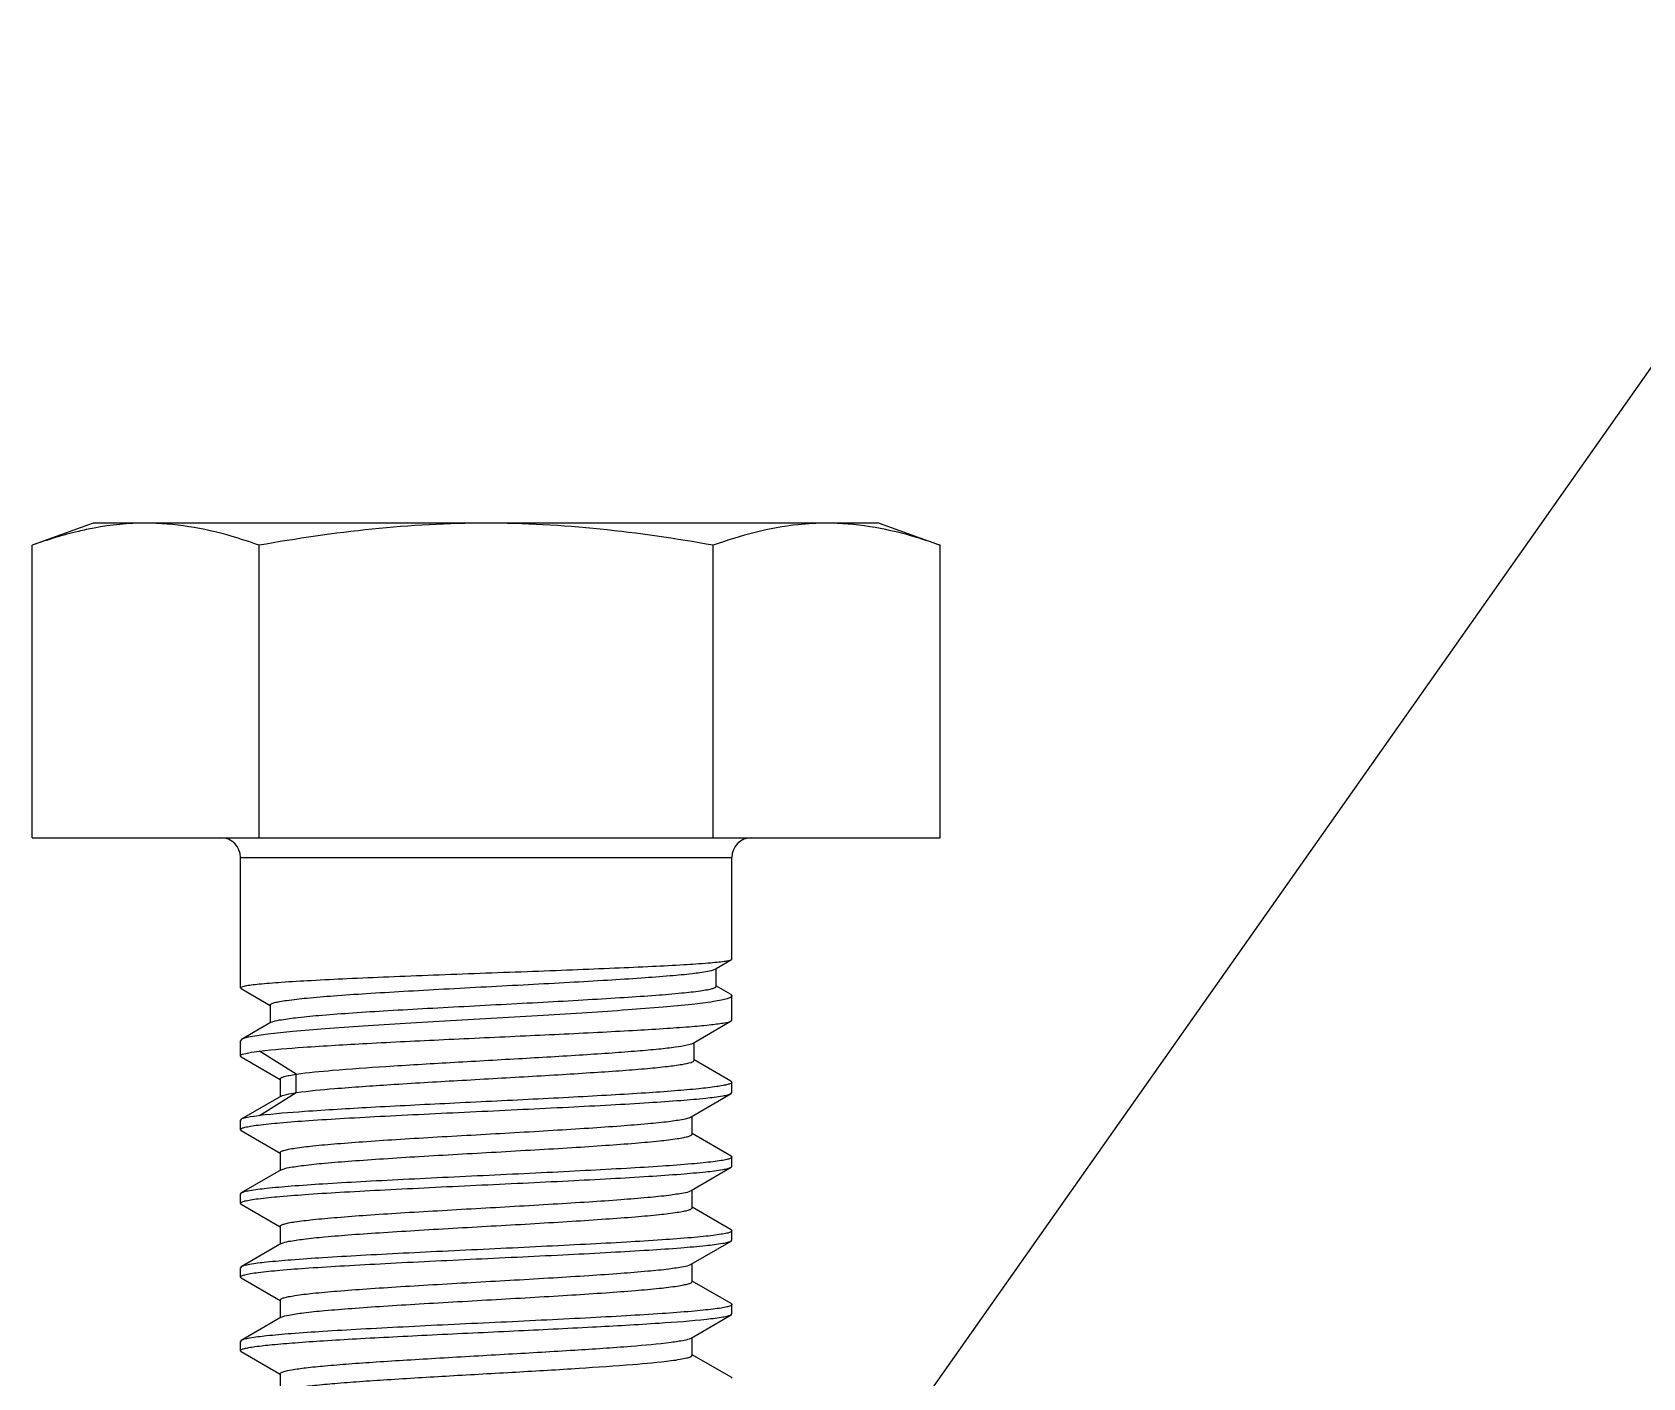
# Model space of a CAD drawing. Extents: x 69728788 to 150676229, y 20333219 to 43663798.
# Drawn here: x 75263942.6 to 75264216.7, y 20699284.5 to 20699513.5 of the extents above; entities that cross this region are included whole.
import ezdxf

# ---------------------------------------------------------------- set-up
doc = ezdxf.new("R2010")
doc.units = 0
doc.header["$LTSCALE"] = 1000
doc.header["$MEASUREMENT"] = 0
doc.layers.get('0').update_dxf_attribs({"linetype": 'CONTINUOUS'})
doc.dimstyles.get("Standard").update_dxf_attribs({"dimtxt": 0.18, "dimasz": 0.18, "dimexe": 0.18, "dimexo": 0.0625, "dimgap": 0.09, "dimtad": 0, "dimtih": 1, "dimtoh": 1, "dimdec": 4, "dimzin": 0, "dimdsep": 46, "dimtxsty": 'Standard', "dimcen": 0.09, "dimadec": 0, "dimazin": 0, "dimtfac": 1, "dimtdec": 4, "dimtofl": 0, "dimtmove": 0, "dimatfit": 3, "dimfxl": 1, "dimtolj": 1, "dimtzin": 0, "dimarcsym": 0})

# ---------------------------------------------------------------- blocks, each defined once
blk = doc.blocks.new('gfhhrryyfd')
at = {"linetype": 'Continuous'}
for p, q in [((3695007.54, -1750748.27), (3694997.19, -1750752.03)), ((3695141.35, -1750748.27), (3695007.54, -1750748.27)), ((3695141.35, -1750748.27), (3695151.71, -1750752.03)), ((3694997.19, -1750801.79), (3694997.19, -1750752.03)), ((3695035.82, -1750801.79), (3695035.82, -1750752.03)), ((3695113.08, -1750801.79), (3695113.08, -1750752.03)), ((3695151.71, -1750801.79), (3695151.71, -1750752.03)), ((3694997.19, -1750801.79), (3695151.71, -1750801.79)), ((3695032.63, -1750827.34), (3695032.63, -1750805.14)), ((3695032.63, -1750827.34), (3695032.63, -1750805.14)), ((3695032.63, -1750805.14), (3695116.26, -1750805.14)), ((3695116.26, -1750822.46), (3695116.26, -1750805.14)), ((3695116.26, -1750822.46), (3695116.26, -1750805.14)), ((3695116.19, -1750822.54), (3695116.26, -1750822.46)), ((3695113.43, -1750824.14), (3695113.58, -1750824.06)), ((3695113.58, -1750824.06), (3695116.19, -1750822.54)), ((3695113.58, -1750827.1), (3695113.58, -1750824.06)), ((3695032.63, -1750827.34), (3695032.63, -1750827.32)), ((3695032.73, -1750827.45), (3695032.63, -1750827.34)), ((3695032.73, -1750827.45), (3695037.67, -1750830.33)), ((3695113.62, -1750827.04), (3695113.58, -1750827.02)), ((3695116.03, -1750828.44), (3695113.62, -1750827.04)), ((3695037.67, -1750830.33), (3695037.71, -1750830.35)), ((3695037.71, -1750830.26), (3695037.71, -1750833.3)), ((3695116.03, -1750828.44), (3695116.26, -1750828.71)), ((3695116.26, -1750832.84), (3695116.26, -1750828.71)), ((3695116.26, -1750832.84), (3695116.26, -1750828.71)), ((3695037.87, -1750833.21), (3695032.82, -1750836.14)), ((3695109.68, -1750836.74), (3695116.14, -1750832.98)), ((3695116.14, -1750832.98), (3695116.26, -1750832.84)), ((3695032.82, -1750836.14), (3695032.63, -1750836.36)), ((3695032.63, -1750838.91), (3695032.63, -1750836.36)), ((3695032.63, -1750838.91), (3695032.63, -1750836.36)), ((3695032.77, -1750839.07), (3695032.63, -1750838.91)), ((3695042.13, -1750842.04), (3695035.88, -1750838.11)), ((3695109.85, -1750839.68), (3695109.85, -1750836.64)), ((3695032.77, -1750839.07), (3695039.4, -1750842.93)), ((3695116.1, -1750843.21), (3695109.85, -1750839.59)), ((3695039.4, -1750842.83), (3695039.4, -1750845.87)), ((3695042.13, -1750845.18), (3695042.13, -1750842.04)), ((3695116.1, -1750843.21), (3695116.26, -1750843.4)), ((3695116.26, -1750845.18), (3695116.26, -1750843.4)), ((3695116.26, -1750845.18), (3695116.26, -1750843.4)), ((3695116.26, -1750843.4), (3695116.26, -1750843.43)), ((3695039.57, -1750845.77), (3695032.77, -1750849.72)), ((3695035.88, -1750849.09), (3695042.13, -1750845.18)), ((3695109.32, -1750849.3), (3695116.12, -1750845.34)), ((3695116.12, -1750845.34), (3695116.26, -1750845.18)), ((3695032.77, -1750849.72), (3695032.63, -1750849.88)), ((3695032.63, -1750851.45), (3695032.63, -1750849.88)), ((3695032.63, -1750851.45), (3695032.63, -1750849.88)), ((3695109.49, -1750852.24), (3695109.49, -1750849.2)), ((3695032.77, -1750851.62), (3695032.63, -1750851.45)), ((3695032.77, -1750851.62), (3695039.4, -1750855.48)), ((3695116.12, -1750855.99), (3695109.49, -1750852.14)), ((3695039.4, -1750855.38), (3695039.4, -1750858.42)), ((3695109.32, -1750861.85), (3695116.12, -1750857.89)), ((3695116.12, -1750855.99), (3695116.26, -1750856.15)), ((3695116.12, -1750857.89), (3695116.26, -1750857.73)), ((3695116.26, -1750857.73), (3695116.26, -1750856.15)), ((3695116.26, -1750857.73), (3695116.26, -1750856.15)), ((3695116.26, -1750856.15), (3695116.26, -1750856.18)), ((3695039.57, -1750858.32), (3695032.77, -1750862.26)), ((3695032.77, -1750862.26), (3695032.63, -1750862.43)), ((3695032.63, -1750864), (3695032.63, -1750862.43)), ((3695032.63, -1750864), (3695032.63, -1750862.43)), ((3695109.49, -1750864.79), (3695109.49, -1750861.75)), ((3695032.77, -1750864.16), (3695032.63, -1750864)), ((3695032.77, -1750864.16), (3695039.4, -1750868.02)), ((3695116.12, -1750868.53), (3695109.49, -1750864.69)), ((3695039.4, -1750867.92), (3695039.4, -1750870.96)), ((3695116.12, -1750868.53), (3695116.26, -1750868.7)), ((3695116.26, -1750870.27), (3695116.26, -1750868.7)), ((3695116.26, -1750870.27), (3695116.26, -1750868.7)), ((3695116.26, -1750868.7), (3695116.26, -1750868.72)), ((3695039.57, -1750870.86), (3695032.77, -1750874.81)), ((3695109.32, -1750874.39), (3695116.12, -1750870.43)), ((3695116.12, -1750870.43), (3695116.26, -1750870.27)), ((3695109.49, -1750877.33), (3695109.49, -1750874.29)), ((3695032.77, -1750874.81), (3695032.63, -1750874.97)), ((3695032.63, -1750876.54), (3695032.63, -1750874.97)), ((3695032.63, -1750876.54), (3695032.63, -1750874.97)), ((3695032.77, -1750876.71), (3695032.63, -1750876.54)), ((3695032.77, -1750876.71), (3695039.4, -1750880.57)), ((3695116.12, -1750881.08), (3695109.49, -1750877.24)), ((3695039.4, -1750880.47), (3695039.4, -1750883.51)), ((3695116.12, -1750881.08), (3695116.26, -1750881.24)), ((3695116.26, -1750882.82), (3695116.26, -1750881.24)), ((3695116.26, -1750882.82), (3695116.26, -1750881.24)), ((3695116.26, -1750881.24), (3695116.26, -1750881.27)), ((3695039.57, -1750883.41), (3695032.77, -1750887.35)), ((3695109.32, -1750886.94), (3695116.12, -1750882.98)), ((3695116.12, -1750882.98), (3695116.26, -1750882.82)), ((3695032.77, -1750887.35), (3695032.63, -1750887.52)), ((3695032.63, -1750889.09), (3695032.63, -1750887.52)), ((3695032.63, -1750889.09), (3695032.63, -1750887.52)), ((3695109.49, -1750889.88), (3695109.49, -1750886.84)), ((3695032.63, -1750889.09), (3695032.63, -1750889.07)), ((3695032.77, -1750889.25), (3695032.63, -1750889.09)), ((3695032.77, -1750889.25), (3695039.4, -1750893.11)), ((3695116.12, -1750893.63), (3695109.49, -1750889.78)), ((3695039.4, -1750893.02), (3695039.4, -1750896.05)), ((3695116.12, -1750893.63), (3695116.26, -1750893.79))]:
    blk.add_line(p, q, dxfattribs=at)
for centre, radius, start, end in [((3695029.28, -1750805.14), 3.35, 0, 90), ((3695119.61, -1750805.14), 3.35, 90, 180), ((3695116.11, -1750828.71), 0.155, 352.473, 359.9874)]:
    blk.add_arc(centre, radius, start, end, dxfattribs=at)
for points in [[(3695016.5, -1750748.27), (3695013.56, -1750748.27), (3695010.6, -1750748.56), (3695007.71, -1750749.09)], [(3695074.45, -1750748.27), (3695061.51, -1750748.27), (3695048.55, -1750749.72), (3695035.82, -1750752.03)], [(3695113.08, -1750752.03), (3695100.35, -1750749.72), (3695087.38, -1750748.27), (3695074.45, -1750748.27)]]:
    blk.add_open_spline(points, degree=3, dxfattribs=at)
for points, knots in [([(3695035.82, -1750752.03), (3695034.24, -1750751.46), (3695028, -1750749.39), (3695021.4, -1750748.27), (3695016.5, -1750748.27)], [0, 0, 0, 0, 0.255699, 1, 1, 1, 1]), ([(3695132.39, -1750748.27), (3695130.77, -1750748.27), (3695124.19, -1750748.61), (3695117.74, -1750750.34), (3695113.08, -1750752.03)], [0, 0, 0, 0, 0.246322, 1, 1, 1, 1]), ([(3695151.71, -1750752.03), (3695150.12, -1750751.46), (3695143.89, -1750749.39), (3695137.29, -1750748.27), (3695132.39, -1750748.27)], [0, 0, 0, 0, 0.255699, 1, 1, 1, 1]), ([(3695007.71, -1750749.09), (3695006.82, -1750749.26), (3695003.26, -1750750.01), (3694999.77, -1750751.09), (3694997.19, -1750752.03)], [0, 0, 0, 0, 0.246984, 1, 1, 1, 1]), ([(3695032.63, -1750827.32), (3695032.66, -1750827.23), (3695033.01, -1750827.11), (3695033.58, -1750826.97), (3695034.61, -1750826.82), (3695035.95, -1750826.67), (3695037.67, -1750826.52), (3695040.61, -1750826.3), (3695045.03, -1750826.04), (3695051.1, -1750825.74), (3695058.03, -1750825.44), (3695065.57, -1750825.15), (3695073.43, -1750824.85), (3695081.32, -1750824.56), (3695088.97, -1750824.27), (3695096.08, -1750823.98), (3695102.39, -1750823.7), (3695107.68, -1750823.42), (3695111.36, -1750823.18), (3695113.64, -1750822.98), (3695114.83, -1750822.85), (3695115.63, -1750822.71), (3695116.06, -1750822.62), (3695116.19, -1750822.54)], [0, 0, 0, 0, 0.003381, 0.010986, 0.023001, 0.039366, 0.059948, 0.084568, 0.144999, 0.218466, 0.30228, 0.393369, 0.488398, 0.583881, 0.67631, 0.762298, 0.838693, 0.902698, 0.951975, 0.970513, 0.984751, 0.994586, 1, 1, 1, 1]), ([(3695037.71, -1750830.26), (3695037.71, -1750830.17), (3695038, -1750829.98), (3695038.51, -1750829.83), (3695039.41, -1750829.63), (3695041.23, -1750829.36), (3695044.29, -1750829.03), (3695048.8, -1750828.66), (3695054.29, -1750828.28), (3695060.55, -1750827.91), (3695067.35, -1750827.53), (3695074.44, -1750827.15), (3695081.56, -1750826.78), (3695088.45, -1750826.4), (3695094.86, -1750826.03), (3695100.58, -1750825.67), (3695105.39, -1750825.3), (3695109.16, -1750824.97), (3695111.7, -1750824.59), (3695113.04, -1750824.37), (3695113.43, -1750824.14)], [0, 0, 0, 0, 0.003478, 0.010905, 0.022714, 0.038888, 0.08377, 0.143931, 0.217105, 0.300546, 0.391147, 0.485568, 0.580364, 0.672117, 0.757557, 0.833683, 0.897862, 0.947927, 0.982266, 1, 1, 1, 1]), ([(3695037.87, -1750833.21), (3695038.29, -1750832.97), (3695039.7, -1750832.74), (3695042.37, -1750832.34), (3695046.31, -1750832), (3695051.3, -1750831.61), (3695057.19, -1750831.24), (3695063.74, -1750830.86), (3695070.71, -1750830.49), (3695077.85, -1750830.11), (3695084.89, -1750829.74), (3695091.58, -1750829.36), (3695097.69, -1750828.99), (3695103, -1750828.63), (3695107.33, -1750828.27), (3695110.26, -1750827.95), (3695111.98, -1750827.69), (3695112.83, -1750827.5), (3695113.32, -1750827.36), (3695113.58, -1750827.19), (3695113.58, -1750827.1)], [0, 0, 0, 0, 0.01879, 0.054986, 0.107411, 0.174108, 0.252565, 0.339846, 0.432717, 0.527771, 0.621558, 0.710715, 0.792084, 0.862827, 0.920523, 0.963255, 0.978576, 0.989732, 0.99673, 1, 1, 1, 1]), ([(3695116.26, -1750828.73), (3695116.25, -1750828.83), (3695115.94, -1750829.05), (3695115.35, -1750829.25), (3695114.37, -1750829.49), (3695112.39, -1750829.83), (3695109.07, -1750830.23), (3695104.2, -1750830.68), (3695098.25, -1750831.14), (3695091.45, -1750831.6), (3695084.04, -1750832.06), (3695076.28, -1750832.51), (3695068.46, -1750832.96), (3695060.85, -1750833.42), (3695053.74, -1750833.86), (3695047.36, -1750834.3), (3695041.96, -1750834.75), (3695037.71, -1750835.15), (3695034.82, -1750835.6), (3695033.28, -1750835.87), (3695032.82, -1750836.14)], [0, 0, 0, 0, 0.003886, 0.011519, 0.02334, 0.039356, 0.083514, 0.142565, 0.214445, 0.296599, 0.386099, 0.479746, 0.574189, 0.666041, 0.75202, 0.829053, 0.894388, 0.945711, 0.981256, 1, 1, 1, 1]), ([(3695035.88, -1750838.11), (3695038.34, -1750837.81), (3695044.44, -1750837.35), (3695054.89, -1750836.73), (3695067.5, -1750836.13), (3695080.88, -1750835.51), (3695091.84, -1750835), (3695099.87, -1750834.56), (3695104.95, -1750834.26), (3695109.18, -1750833.95), (3695112.46, -1750833.67), (3695114.65, -1750833.35), (3695115.81, -1750833.18), (3695116.14, -1750832.98)], [0, 0, 0, 0, 0.092558, 0.227667, 0.390531, 0.563263, 0.72685, 0.799502, 0.863318, 0.916535, 0.9577, 0.985721, 1, 1, 1, 1]), ([(3695032.63, -1750838.91), (3695032.63, -1750838.88), (3695032.7, -1750838.73), (3695032.87, -1750838.69), (3695032.99, -1750838.64)], [0, 0, 0, 0, 0.150032, 1, 1, 1, 1]), ([(3695032.99, -1750838.64), (3695033.35, -1750838.52), (3695034.31, -1750838.33), (3695035.28, -1750838.19), (3695035.88, -1750838.11)], [0, 0, 0, 0, 0.381972, 1, 1, 1, 1]), ([(3695042.13, -1750842.04), (3695044.18, -1750841.74), (3695049.27, -1750841.27), (3695058, -1750840.65), (3695068.54, -1750840.03), (3695079.73, -1750839.4), (3695088.92, -1750838.86), (3695095.68, -1750838.41), (3695099.98, -1750838.09), (3695103.58, -1750837.77), (3695106.4, -1750837.46), (3695108.34, -1750837.14), (3695109.37, -1750836.92), (3695109.68, -1750836.74)], [0, 0, 0, 0, 0.091917, 0.225875, 0.387382, 0.558899, 0.721827, 0.794479, 0.858578, 0.912404, 0.954539, 0.98392, 1, 1, 1, 1]), ([(3695042.13, -1750845.18), (3695044.28, -1750844.86), (3695049.62, -1750844.38), (3695058.78, -1750843.74), (3695069.79, -1750843.1), (3695079.54, -1750842.55), (3695087.29, -1750842.09), (3695092.65, -1750841.75), (3695097.49, -1750841.42), (3695101.64, -1750841.09), (3695105.02, -1750840.75), (3695107.48, -1750840.44), (3695108.99, -1750840.15), (3695109.66, -1750839.92), (3695109.85, -1750839.75), (3695109.85, -1750839.68)], [0, 0, 0, 0, 0.095824, 0.236156, 0.404676, 0.581721, 0.666965, 0.74667, 0.818513, 0.880413, 0.930596, 0.967658, 0.990667, 0.99686, 1, 1, 1, 1]), ([(3695116.26, -1750843.43), (3695116.24, -1750843.51), (3695115.98, -1750843.67), (3695115.49, -1750843.82), (3695114.68, -1750844), (3695113.05, -1750844.26), (3695110.31, -1750844.57), (3695106.27, -1750844.92), (3695101.29, -1750845.27), (3695095.54, -1750845.62), (3695089.18, -1750845.97), (3695080.01, -1750846.44), (3695068.48, -1750847), (3695055.5, -1750847.65), (3695044.71, -1750848.3), (3695038.42, -1750848.78), (3695035.88, -1750849.09)], [0, 0, 0, 0, 0.0033, 0.009857, 0.019984, 0.033682, 0.071486, 0.122281, 0.18463, 0.256736, 0.336512, 0.421646, 0.598027, 0.76553, 0.904858, 1, 1, 1, 1]), ([(3695039.4, -1750842.83), (3695039.4, -1750842.75), (3695039.68, -1750842.56), (3695040.18, -1750842.41), (3695041.05, -1750842.21), (3695041.73, -1750842.1), (3695042.13, -1750842.04)], [0, 0, 0, 0, 0.090831, 0.281881, 0.585261, 1, 1, 1, 1]), ([(3695032.63, -1750851.45), (3695032.63, -1750851.36), (3695032.95, -1750851.18), (3695033.49, -1750851.04), (3695034.46, -1750850.85), (3695036.42, -1750850.58), (3695039.75, -1750850.25), (3695044.64, -1750849.89), (3695050.62, -1750849.52), (3695057.47, -1750849.15), (3695064.93, -1750848.77), (3695072.75, -1750848.4), (3695080.62, -1750848.02), (3695088.27, -1750847.65), (3695095.42, -1750847.27), (3695101.8, -1750846.9), (3695107.19, -1750846.54), (3695111.38, -1750846.17), (3695114.06, -1750845.86), (3695115.49, -1750845.58), (3695115.96, -1750845.44), (3695116.12, -1750845.34)], [0, 0, 0, 0, 0.00322, 0.0104, 0.021911, 0.037725, 0.081756, 0.140993, 0.213313, 0.296099, 0.38634, 0.48076, 0.575929, 0.668382, 0.754759, 0.831923, 0.897075, 0.947869, 0.982512, 0.993416, 1, 1, 1, 1]), ([(3695039.57, -1750845.77), (3695039.85, -1750845.62), (3695040.72, -1750845.41), (3695041.57, -1750845.26), (3695042.13, -1750845.18)], [0, 0, 0, 0, 0.360548, 1, 1, 1, 1]), ([(3695035.88, -1750849.09), (3695035.19, -1750849.17), (3695034.16, -1750849.34), (3695033.09, -1750849.53), (3695032.77, -1750849.72)], [0, 0, 0, 0, 0.654168, 1, 1, 1, 1]), ([(3695039.4, -1750855.38), (3695039.4, -1750855.3), (3695039.65, -1750855.11), (3695040.12, -1750854.97), (3695040.92, -1750854.78), (3695042.55, -1750854.51), (3695045.31, -1750854.19), (3695049.37, -1750853.82), (3695054.34, -1750853.46), (3695060.03, -1750853.08), (3695066.24, -1750852.71), (3695074.91, -1750852.22), (3695083.5, -1750851.73), (3695091.7, -1750851.22), (3695097.07, -1750850.85), (3695101.61, -1750850.48), (3695105.2, -1750850.14), (3695107.64, -1750849.76), (3695108.94, -1750849.53), (3695109.32, -1750849.3)], [0, 0, 0, 0, 0.003516, 0.010771, 0.022251, 0.037963, 0.081622, 0.14032, 0.211989, 0.294071, 0.383621, 0.477423, 0.664258, 0.750574, 0.827953, 0.893625, 0.945254, 0.981055, 1, 1, 1, 1]), ([(3695039.57, -1750858.32), (3695039.96, -1750858.1), (3695041.26, -1750857.86), (3695043.7, -1750857.48), (3695047.29, -1750857.14), (3695051.83, -1750856.77), (3695057.2, -1750856.4), (3695065.4, -1750855.89), (3695073.99, -1750855.41), (3695082.66, -1750854.91), (3695088.87, -1750854.54), (3695094.56, -1750854.17), (3695099.53, -1750853.8), (3695103.59, -1750853.44), (3695106.34, -1750853.11), (3695107.97, -1750852.85), (3695108.77, -1750852.65), (3695109.24, -1750852.51), (3695109.49, -1750852.33), (3695109.49, -1750852.24)], [0, 0, 0, 0, 0.018976, 0.054803, 0.106452, 0.172137, 0.249523, 0.33584, 0.522662, 0.616451, 0.705987, 0.788054, 0.859709, 0.918395, 0.962045, 0.977755, 0.98923, 0.996486, 1, 1, 1, 1]), ([(3695032.63, -1750864), (3695032.63, -1750863.91), (3695032.95, -1750863.73), (3695033.49, -1750863.59), (3695034.46, -1750863.39), (3695036.42, -1750863.12), (3695039.75, -1750862.8), (3695044.64, -1750862.43), (3695050.62, -1750862.06), (3695057.47, -1750861.69), (3695064.93, -1750861.32), (3695072.75, -1750860.94), (3695080.62, -1750860.57), (3695088.27, -1750860.19), (3695095.42, -1750859.82), (3695101.8, -1750859.45), (3695107.19, -1750859.08), (3695111.38, -1750858.71), (3695114.06, -1750858.41), (3695115.49, -1750858.12), (3695115.96, -1750857.98), (3695116.12, -1750857.89)], [0, 0, 0, 0, 0.00322, 0.0104, 0.021911, 0.037726, 0.081758, 0.140994, 0.213314, 0.296099, 0.38634, 0.48076, 0.575927, 0.668379, 0.754757, 0.831923, 0.897075, 0.947869, 0.982512, 0.993416, 1, 1, 1, 1]), ([(3695116.26, -1750856.18), (3695116.24, -1750856.27), (3695115.9, -1750856.43), (3695115.32, -1750856.59), (3695114.31, -1750856.78), (3695112.98, -1750856.96), (3695111.29, -1750857.14), (3695108.39, -1750857.41), (3695104.02, -1750857.73), (3695098.02, -1750858.1), (3695091.17, -1750858.47), (3695083.72, -1750858.85), (3695075.93, -1750859.22), (3695068.08, -1750859.59), (3695060.47, -1750859.97), (3695053.36, -1750860.34), (3695047.01, -1750860.71), (3695041.65, -1750861.07), (3695037.49, -1750861.44), (3695034.82, -1750861.75), (3695033.4, -1750862.03), (3695032.93, -1750862.17), (3695032.77, -1750862.26)], [0, 0, 0, 0, 0.003588, 0.01121, 0.023135, 0.039326, 0.059664, 0.083976, 0.143635, 0.216182, 0.29901, 0.389133, 0.483302, 0.578116, 0.670151, 0.75609, 0.832833, 0.897615, 0.948118, 0.982576, 0.993432, 1, 1, 1, 1]), ([(3695039.4, -1750867.92), (3695039.4, -1750867.84), (3695039.65, -1750867.66), (3695040.12, -1750867.52), (3695040.92, -1750867.32), (3695042.55, -1750867.06), (3695045.31, -1750866.73), (3695049.37, -1750866.37), (3695054.34, -1750866), (3695060.03, -1750865.63), (3695066.24, -1750865.26), (3695074.91, -1750864.76), (3695083.5, -1750864.28), (3695091.7, -1750863.77), (3695097.07, -1750863.4), (3695101.61, -1750863.03), (3695105.2, -1750862.68), (3695107.64, -1750862.3), (3695108.94, -1750862.07), (3695109.32, -1750861.85)], [0, 0, 0, 0, 0.003515, 0.010772, 0.02225, 0.037963, 0.081622, 0.14032, 0.21199, 0.294071, 0.383622, 0.477423, 0.664258, 0.750574, 0.827954, 0.893625, 0.945254, 0.981055, 1, 1, 1, 1]), ([(3695039.57, -1750870.86), (3695039.96, -1750870.64), (3695041.26, -1750870.41), (3695043.7, -1750870.03), (3695047.29, -1750869.69), (3695051.83, -1750869.31), (3695057.2, -1750868.95), (3695065.4, -1750868.44), (3695073.99, -1750867.95), (3695082.66, -1750867.46), (3695088.87, -1750867.08), (3695094.56, -1750866.71), (3695099.53, -1750866.34), (3695103.59, -1750865.98), (3695106.34, -1750865.66), (3695107.97, -1750865.39), (3695108.77, -1750865.2), (3695109.24, -1750865.05), (3695109.49, -1750864.87), (3695109.49, -1750864.79)], [0, 0, 0, 0, 0.018976, 0.054803, 0.106452, 0.172137, 0.249523, 0.335841, 0.522662, 0.616452, 0.705988, 0.788055, 0.85971, 0.918396, 0.962045, 0.977753, 0.989231, 0.996484, 1, 1, 1, 1]), ([(3695116.26, -1750868.72), (3695116.24, -1750868.82), (3695115.9, -1750868.98), (3695115.32, -1750869.14), (3695114.31, -1750869.32), (3695112.98, -1750869.5), (3695111.29, -1750869.69), (3695108.39, -1750869.96), (3695104.02, -1750870.28), (3695098.02, -1750870.65), (3695091.17, -1750871.02), (3695083.72, -1750871.39), (3695075.93, -1750871.77), (3695068.08, -1750872.14), (3695060.47, -1750872.51), (3695053.36, -1750872.88), (3695047.01, -1750873.26), (3695041.65, -1750873.62), (3695037.49, -1750873.99), (3695034.82, -1750874.29), (3695033.4, -1750874.58), (3695032.93, -1750874.72), (3695032.77, -1750874.81)], [0, 0, 0, 0, 0.003588, 0.011209, 0.023134, 0.039324, 0.059662, 0.083974, 0.143632, 0.21618, 0.299009, 0.389132, 0.4833, 0.578113, 0.670149, 0.756088, 0.83283, 0.897612, 0.948116, 0.982575, 0.993432, 1, 1, 1, 1]), ([(3695032.63, -1750876.54), (3695032.63, -1750876.45), (3695032.95, -1750876.27), (3695033.49, -1750876.13), (3695034.46, -1750875.94), (3695036.42, -1750875.67), (3695039.75, -1750875.34), (3695044.64, -1750874.98), (3695050.62, -1750874.61), (3695057.47, -1750874.24), (3695064.93, -1750873.86), (3695072.75, -1750873.49), (3695080.62, -1750873.11), (3695088.27, -1750872.74), (3695095.42, -1750872.37), (3695101.8, -1750871.99), (3695107.19, -1750871.63), (3695111.38, -1750871.26), (3695114.06, -1750870.95), (3695115.49, -1750870.67), (3695115.96, -1750870.53), (3695116.12, -1750870.43)], [0, 0, 0, 0, 0.00322, 0.0104, 0.021911, 0.037726, 0.081758, 0.140994, 0.213312, 0.296095, 0.386336, 0.480757, 0.575924, 0.668376, 0.754755, 0.831922, 0.897076, 0.94787, 0.982512, 0.993416, 1, 1, 1, 1]), ([(3695039.4, -1750880.47), (3695039.4, -1750880.39), (3695039.65, -1750880.2), (3695040.12, -1750880.06), (3695040.92, -1750879.87), (3695042.55, -1750879.6), (3695045.31, -1750879.28), (3695049.37, -1750878.91), (3695054.34, -1750878.55), (3695060.03, -1750878.17), (3695066.24, -1750877.8), (3695074.91, -1750877.31), (3695083.5, -1750876.82), (3695091.7, -1750876.31), (3695097.07, -1750875.94), (3695101.61, -1750875.57), (3695105.2, -1750875.23), (3695107.64, -1750874.85), (3695108.94, -1750874.62), (3695109.32, -1750874.39)], [0, 0, 0, 0, 0.003515, 0.010772, 0.02225, 0.037963, 0.081622, 0.14032, 0.21199, 0.294071, 0.383622, 0.477423, 0.664258, 0.750575, 0.827954, 0.893625, 0.945255, 0.981055, 1, 1, 1, 1]), ([(3695039.57, -1750883.41), (3695039.96, -1750883.19), (3695041.26, -1750882.95), (3695043.7, -1750882.57), (3695047.29, -1750882.23), (3695051.83, -1750881.86), (3695057.2, -1750881.49), (3695065.4, -1750880.98), (3695073.99, -1750880.5), (3695082.66, -1750880), (3695088.87, -1750879.63), (3695094.56, -1750879.26), (3695099.53, -1750878.89), (3695103.59, -1750878.53), (3695106.34, -1750878.2), (3695107.97, -1750877.94), (3695108.77, -1750877.74), (3695109.24, -1750877.6), (3695109.49, -1750877.42), (3695109.49, -1750877.33)], [0, 0, 0, 0, 0.018976, 0.054802, 0.106452, 0.172137, 0.249523, 0.33584, 0.522662, 0.616451, 0.705987, 0.788054, 0.85971, 0.918396, 0.962045, 0.977753, 0.989231, 0.996484, 1, 1, 1, 1]), ([(3695116.26, -1750881.27), (3695116.24, -1750881.36), (3695115.9, -1750881.52), (3695115.32, -1750881.68), (3695114.31, -1750881.87), (3695112.98, -1750882.05), (3695111.29, -1750882.23), (3695108.39, -1750882.5), (3695104.02, -1750882.82), (3695098.02, -1750883.19), (3695091.17, -1750883.56), (3695083.72, -1750883.94), (3695075.93, -1750884.31), (3695068.08, -1750884.68), (3695060.47, -1750885.06), (3695053.36, -1750885.43), (3695047.01, -1750885.8), (3695041.65, -1750886.16), (3695037.49, -1750886.53), (3695034.82, -1750886.84), (3695033.4, -1750887.12), (3695032.93, -1750887.26), (3695032.77, -1750887.35)], [0, 0, 0, 0, 0.003588, 0.011208, 0.023133, 0.039323, 0.05966, 0.083972, 0.14363, 0.21618, 0.29901, 0.389134, 0.483301, 0.578116, 0.670152, 0.75609, 0.832831, 0.897611, 0.948116, 0.982575, 0.993432, 1, 1, 1, 1]), ([(3695032.63, -1750889.07), (3695032.65, -1750888.99), (3695032.91, -1750888.84), (3695033.37, -1750888.7), (3695034.15, -1750888.54), (3695035.71, -1750888.3), (3695038.34, -1750888.02), (3695042.23, -1750887.7), (3695047.02, -1750887.37), (3695052.57, -1750887.05), (3695058.73, -1750886.72), (3695067.66, -1750886.27), (3695078.98, -1750885.74), (3695091.86, -1750885.11), (3695102.82, -1750884.49), (3695109.32, -1750884.02), (3695112.02, -1750883.72)], [0, 0, 0, 0, 0.003125, 0.009451, 0.019259, 0.032549, 0.069278, 0.118709, 0.179497, 0.249964, 0.328153, 0.411892, 0.586609, 0.754787, 0.897843, 1, 1, 1, 1]), ([(3695112.02, -1750883.72), (3695112.94, -1750883.62), (3695114.15, -1750883.49), (3695115.51, -1750883.2), (3695115.97, -1750883.07), (3695116.12, -1750882.98)], [0, 0, 0, 0, 0.663188, 0.872597, 1, 1, 1, 1]), ([(3695039.4, -1750893.02), (3695039.4, -1750892.95), (3695039.58, -1750892.78), (3695040.23, -1750892.56), (3695041.67, -1750892.27), (3695044.03, -1750891.96), (3695047.27, -1750891.64), (3695051.27, -1750891.31), (3695055.91, -1750890.99), (3695061.08, -1750890.66), (3695068.58, -1750890.21), (3695078.1, -1750889.67), (3695088.96, -1750889.04), (3695098.19, -1750888.42), (3695103.66, -1750887.94), (3695105.93, -1750887.65)], [0, 0, 0, 0, 0.003115, 0.009182, 0.031659, 0.067841, 0.116843, 0.177337, 0.247648, 0.325812, 0.409643, 0.584814, 0.753648, 0.897352, 1, 1, 1, 1]), ([(3695105.93, -1750887.65), (3695106.68, -1750887.55), (3695107.8, -1750887.37), (3695108.97, -1750887.14), (3695109.32, -1750886.94)], [0, 0, 0, 0, 0.650272, 1, 1, 1, 1]), ([(3695039.57, -1750895.96), (3695039.88, -1750895.78), (3695040.87, -1750895.56), (3695042.74, -1750895.25), (3695045.46, -1750894.95), (3695048.92, -1750894.63), (3695053.05, -1750894.32), (3695059.56, -1750893.88), (3695068.45, -1750893.35), (3695079.35, -1750892.74), (3695089.74, -1750892.13), (3695098.55, -1750891.52), (3695103.76, -1750891.07), (3695105.93, -1750890.79)], [0, 0, 0, 0, 0.015918, 0.044768, 0.086031, 0.138698, 0.201427, 0.272595, 0.432694, 0.602452, 0.764307, 0.901529, 1, 1, 1, 1]), ([(3695105.93, -1750890.79), (3695106.45, -1750890.72), (3695107.33, -1750890.6), (3695108.47, -1750890.37), (3695109.11, -1750890.2), (3695109.49, -1750889.99), (3695109.49, -1750889.88)], [0, 0, 0, 0, 0.417669, 0.72318, 0.914162, 1, 1, 1, 1])]:
    blk.add_open_spline(points, degree=3, knots=knots, dxfattribs=at)
blk.add_leader([(3695116.26, -1750943.97), (3695847.91, -1749904.8)], dimstyle='Standard', override={"dimgap": 20, "dimtad": 0})

msp = doc.modelspace()

# ---------------------------------------------------------------- block references
at = {"lineweight": -3, "xscale": 0.9999959468841553, "yscale": 0.9999959506094456, "zscale": 0.9999959495959999}
msp.add_blockref('gfhhrryyfd', (71568960.34, 22450171.07), dxfattribs=at)

doc.saveas('drawing.dxf')
